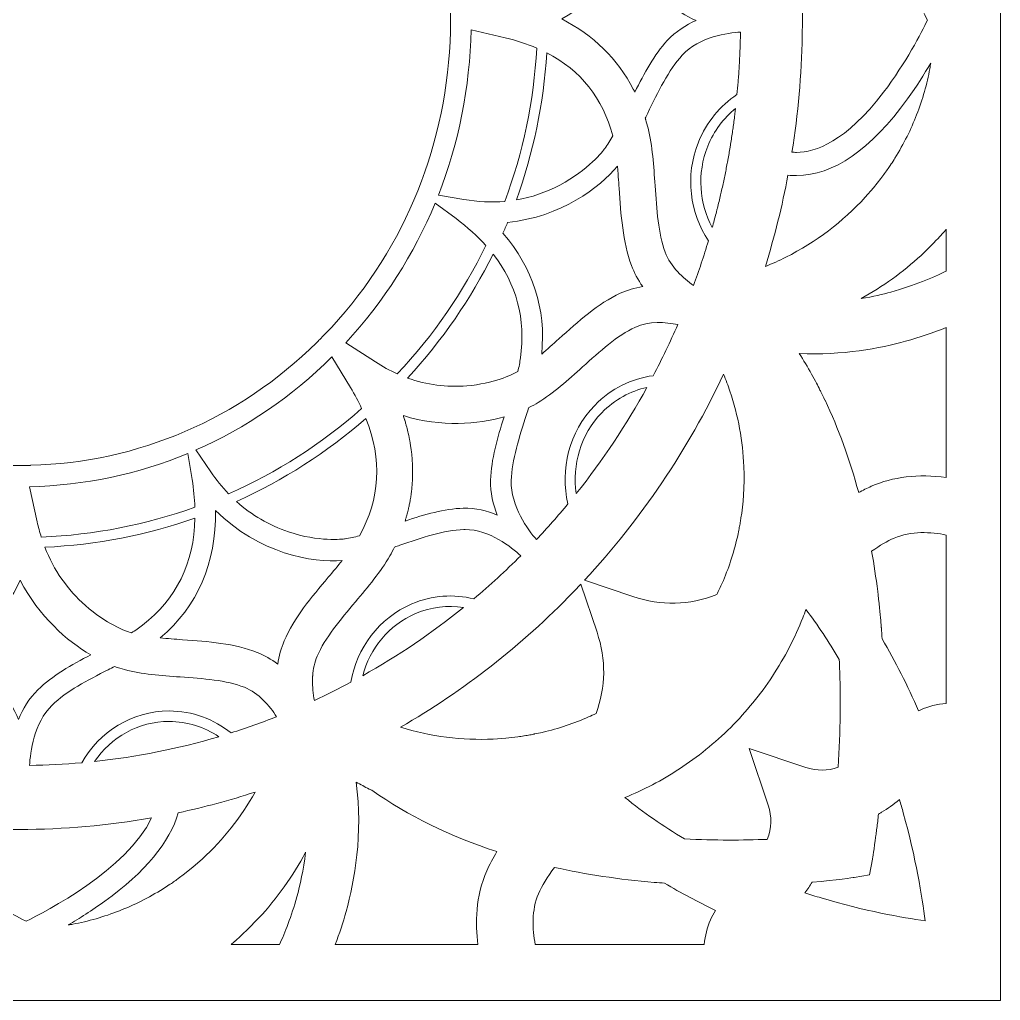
# Model space of a CAD drawing. Header units: millimetres. Extents: x -965 to 732, y -534 to 696.
# Drawn here: x 541.6 to 732, y 314.6 to 505 of the extents above; entities that cross this region are included whole.
import ezdxf

# ---------------------------------------------------------------- set-up
doc = ezdxf.new("R2010")
doc.units = ezdxf.units.MM
doc.header["$MEASUREMENT"] = 0
doc.layers.add('Layer 6', color=7, linetype='Continuous')

msp = doc.modelspace()

# ---------------------------------------------------------------- linework, layer by layer
at = {"layer": 'Layer 6', "lineweight": 0}
msp.add_lwpolyline([(351.09, 695.51), (351.09, 314.59), (732, 314.59), (732, 695.51), (351.09, 695.51)], dxfattribs=at)
for points, knots in [([(601.4, 444.52), (601.4, 444.52), (601.39, 444.53), (601.39, 444.53), (600.95, 444.06), (600.5, 443.6), (600.05, 443.14), (600.05, 443.14), (600.06, 443.13), (600.06, 443.13), (599.82, 442.89), (599.57, 442.65), (599.32, 442.4), (599.3, 442.39), (599.28, 442.37), (599.27, 442.35), (584.16, 427.45), (564.6, 419.05), (543.74, 418.5), (543.71, 418.5), (543.68, 418.49), (543.65, 418.49), (543.28, 418.48), (542.91, 418.47), (542.54, 418.47), (542.54, 418.47), (542.54, 418.48), (542.54, 418.48), (542.21, 418.48), (541.88, 418.47), (541.55, 418.47), (541.23, 418.47), (540.91, 418.48), (540.6, 418.48), (540.6, 418.48), (540.59, 418.47), (540.59, 418.47), (540.2, 418.47), (539.81, 418.48), (539.42, 418.49), (539.4, 418.49), (539.38, 418.5), (539.36, 418.5), (518.5, 419.04), (498.93, 427.45), (483.83, 442.35), (483.81, 442.37), (483.79, 442.39), (483.77, 442.4), (483.53, 442.64), (483.3, 442.87), (483.06, 443.11), (483.06, 443.11), (483.07, 443.12), (483.07, 443.12), (482.61, 443.58), (482.16, 444.04), (481.72, 444.51), (481.72, 444.51), (481.71, 444.5), (481.71, 444.5), (481.46, 444.76), (481.23, 445.02), (480.99, 445.28), (480.97, 445.3), (480.96, 445.32), (480.94, 445.34), (466.54, 460.96), (458.41, 481.2), (457.88, 502.78), (457.88, 502.81), (457.88, 502.84), (457.88, 502.87), (457.87, 503.27), (457.85, 503.68), (457.85, 504.08), (457.85, 504.08), (457.86, 504.08), (457.86, 504.08), (457.86, 504.4), (457.85, 504.73), (457.85, 505.05), (457.85, 505.37), (457.86, 505.69), (457.86, 506.01), (457.86, 506.01), (457.85, 506.01), (457.85, 506.01), (457.85, 506.42), (457.87, 506.82), (457.88, 507.23), (457.88, 507.26), (457.88, 507.29), (457.88, 507.32), (458.41, 528.9), (466.54, 549.14), (480.94, 564.76), (480.96, 564.78), (480.97, 564.79), (480.98, 564.81), (481.22, 565.07), (481.46, 565.33), (481.71, 565.59), (481.71, 565.59), (481.72, 565.58), (481.72, 565.58), (482.16, 566.05), (482.61, 566.52), (483.07, 566.98), (483.07, 566.98), (483.06, 566.99), (483.06, 566.99), (483.3, 567.23), (483.54, 567.46), (483.78, 567.7), (483.79, 567.71), (483.81, 567.73), (483.82, 567.74), (498.93, 582.65), (518.5, 591.05), (539.36, 591.6), (539.38, 591.6), (539.4, 591.6), (539.42, 591.6), (539.81, 591.61), (540.2, 591.63), (540.59, 591.63), (540.59, 591.63), (540.6, 591.62), (540.6, 591.62), (540.91, 591.62), (541.23, 591.63), (541.55, 591.63), (541.88, 591.63), (542.21, 591.62), (542.54, 591.62), (542.54, 591.62), (542.54, 591.63), (542.54, 591.63), (542.92, 591.62), (543.29, 591.61), (543.66, 591.6), (543.69, 591.6), (543.71, 591.6), (543.74, 591.6), (564.6, 591.05), (584.16, 582.64), (599.27, 567.74), (599.28, 567.73), (599.3, 567.71), (599.32, 567.69), (599.57, 567.45), (599.82, 567.21), (600.06, 566.96), (600.06, 566.96), (600.05, 566.95), (600.05, 566.95), (600.51, 566.49), (600.95, 566.03), (601.39, 565.57), (601.39, 565.57), (601.4, 565.57), (601.4, 565.57), (601.64, 565.32), (601.87, 565.07), (602.1, 564.82), (602.12, 564.8), (602.14, 564.78), (602.16, 564.75), (616.56, 549.13), (624.68, 528.89), (625.21, 507.32), (625.21, 507.29), (625.21, 507.25), (625.22, 507.22), (625.22, 506.81), (625.24, 506.41), (625.24, 506), (625.24, 506), (625.23, 506), (625.23, 506), (625.23, 505.68), (625.24, 505.37), (625.24, 505.05), (625.24, 504.73), (625.23, 504.41), (625.23, 504.09), (625.23, 504.09), (625.24, 504.09), (625.24, 504.09), (625.24, 503.68), (625.22, 503.28), (625.22, 502.87), (625.21, 502.84), (625.21, 502.81), (625.21, 502.77), (624.68, 481.2), (616.56, 460.96), (602.16, 445.34), (602.14, 445.32), (602.12, 445.3), (602.1, 445.28), (601.87, 445.03), (601.64, 444.77), (601.4, 444.52)], [0, 0, 0, 0, 1, 1, 1, 2, 2, 2, 3, 3, 3, 4, 4, 4, 5, 5, 5, 6, 6, 6, 7, 7, 7, 8, 8, 8, 9, 9, 9, 10, 10, 10, 11, 11, 11, 12, 12, 12, 13, 13, 13, 14, 14, 14, 15, 15, 15, 16, 16, 16, 17, 17, 17, 18, 18, 18, 19, 19, 19, 20, 20, 20, 21, 21, 21, 22, 22, 22, 23, 23, 23, 24, 24, 24, 25, 25, 25, 26, 26, 26, 27, 27, 27, 28, 28, 28, 29, 29, 29, 30, 30, 30, 31, 31, 31, 32, 32, 32, 33, 33, 33, 34, 34, 34, 35, 35, 35, 36, 36, 36, 37, 37, 37, 38, 38, 38, 39, 39, 39, 40, 40, 40, 41, 41, 41, 42, 42, 42, 43, 43, 43, 44, 44, 44, 45, 45, 45, 46, 46, 46, 47, 47, 47, 48, 48, 48, 49, 49, 49, 50, 50, 50, 51, 51, 51, 52, 52, 52, 53, 53, 53, 54, 54, 54, 55, 55, 55, 56, 56, 56, 57, 57, 57, 58, 58, 58, 59, 59, 59, 60, 60, 60, 61, 61, 61, 62, 62, 62, 63, 63, 63, 64, 64, 64, 65, 65, 65, 66, 66, 66, 67, 67, 67, 68, 68, 68, 68]), ([(691.56, 530.6), (691.85, 530.61), (692.14, 530.62), (692.42, 530.62), (704.74, 530.62), (715.72, 509.32), (717.85, 504.95), (716.71, 502.59), (713.64, 496.62), (709.33, 490.96), (701.97, 481.3), (696.07, 479.27), (692.42, 479.27), (692.13, 479.27), (691.83, 479.28), (691.54, 479.29), (692.72, 486.74), (693.39, 494.3), (693.53, 501.93), (693.53, 501.94), (693.53, 501.96), (693.53, 501.97), (693.55, 503), (693.56, 504.02), (693.56, 505.05), (693.56, 513.66), (692.89, 522.2), (691.56, 530.6)], [0, 0, 0, 0, 1, 1, 1, 2, 2, 2, 3, 3, 3, 4, 4, 4, 5, 5, 5, 6, 6, 6, 7, 7, 7, 8, 8, 8, 9, 9, 9, 9]), ([(661.04, 490.96), (660.98, 491.1), (660.9, 491.23), (660.84, 491.36), (660.8, 491.43), (660.76, 491.5), (660.73, 491.57), (657.68, 497.42), (652.99, 502.03), (646.83, 505.18), (653.67, 509.01), (658.16, 514.51), (660.81, 519.33), (662.68, 515.48), (664.68, 511.65), (667.34, 508.74), (668.97, 506.96), (670.94, 505.72), (672.92, 504.86), (670.94, 504), (668.97, 502.76), (667.33, 500.99), (664.79, 498.23), (662.84, 494.62), (661.04, 490.96)], [0, 0, 0, 0, 1, 1, 1, 2, 2, 2, 3, 3, 3, 4, 4, 4, 5, 5, 5, 6, 6, 6, 7, 7, 7, 8, 8, 8, 8]), ([(629.23, 503.09), (629.23, 503.09), (635.84, 501.52), (635.84, 501.52), (638.05, 500.99), (640.09, 500.32), (641.97, 499.51), (641.42, 489.21), (639.31, 479.2), (635.78, 469.75), (633.19, 469.52), (630.53, 469.64), (627.81, 470.12), (627.81, 470.12), (622.88, 470.98), (622.88, 470.98), (626.83, 481.08), (629, 491.92), (629.23, 503.09)], [0, 0, 0, 0, 1, 1, 1, 2, 2, 2, 3, 3, 3, 4, 4, 4, 5, 5, 5, 6, 6, 6, 6]), ([(673.37, 481.23), (670.74, 474.69), (671.7, 467.52), (675.3, 462.06), (674.43, 459.16), (673.47, 456.28), (672.41, 453.43), (670.43, 454.82), (667.98, 457.02), (666.91, 459.9), (665.58, 463.47), (665.26, 468.22), (664.96, 472.8), (664.7, 476.61), (664.44, 480.54), (663.59, 483.98), (663.45, 484.52), (663.3, 485.05), (663.14, 485.58), (663.13, 485.64), (663.11, 485.69), (663.1, 485.75), (663.08, 485.8), (663.07, 485.84), (663.05, 485.89), (663.21, 486.21), (663.37, 486.54), (663.53, 486.87), (665.52, 490.99), (667.58, 495.26), (670.22, 498.13), (673.57, 501.77), (679.12, 502.48), (681.54, 502.62), (681.54, 502.62), (681.54, 502.61), (681.54, 502.61), (681.52, 501.59), (681.5, 500.58), (681.46, 499.56), (681.46, 499.5), (681.46, 499.45), (681.45, 499.39), (681.42, 498.41), (681.37, 497.44), (681.32, 496.46), (681.31, 496.37), (681.31, 496.27), (681.3, 496.17), (681.25, 495.23), (681.18, 494.29), (681.11, 493.36), (681.1, 493.23), (681.09, 493.1), (681.08, 492.97), (681.01, 492.14), (680.94, 491.31), (680.86, 490.49), (677.62, 488.33), (674.95, 485.18), (673.37, 481.23)], [0, 0, 0, 0, 1, 1, 1, 2, 2, 2, 3, 3, 3, 4, 4, 4, 5, 5, 5, 6, 6, 6, 7, 7, 7, 8, 8, 8, 9, 9, 9, 10, 10, 10, 11, 11, 11, 12, 12, 12, 13, 13, 13, 14, 14, 14, 15, 15, 15, 16, 16, 16, 17, 17, 17, 18, 18, 18, 19, 19, 19, 20, 20, 20, 20]), ([(643.92, 498.59), (650.54, 495.18), (654.84, 489.77), (656.74, 482.45), (656.23, 481.58), (655.72, 480.76), (655.17, 480.02), (654.87, 479.6), (652.03, 475.84), (646.46, 472.91), (643.76, 471.49), (640.94, 470.54), (638.02, 470.04), (641.31, 479.14), (643.31, 488.73), (643.92, 498.59)], [0, 0, 0, 0, 1, 1, 1, 2, 2, 2, 3, 3, 3, 4, 4, 4, 5, 5, 5, 5]), ([(692.42, 474.77), (699.57, 474.77), (706.83, 479.78), (713.98, 489.67), (715.72, 492.07), (717.23, 494.45), (718.48, 496.58), (718.42, 496.23), (718.36, 495.87), (718.3, 495.52), (717.77, 492.6), (716.91, 489.58), (715.74, 486.54), (714.67, 483.76), (713.25, 480.94), (711.54, 478.15), (711.29, 477.75), (711.03, 477.37), (710.76, 476.96), (710.76, 476.96), (710.73, 476.91), (710.73, 476.91), (710.55, 476.65), (710.38, 476.39), (710.21, 476.12), (709.99, 475.82), (709.77, 475.51), (709.53, 475.19), (709.29, 474.86), (709.05, 474.54), (708.81, 474.2), (708.81, 474.2), (707.35, 472.35), (707.35, 472.35), (707.35, 472.35), (705.77, 470.55), (705.77, 470.55), (701.41, 465.78), (696.22, 461.86), (690.33, 458.9), (689.05, 458.26), (687.73, 457.66), (686.37, 457.11), (688.17, 462.92), (689.63, 468.84), (690.76, 474.83), (691.31, 474.79), (691.87, 474.77), (692.42, 474.77)], [0, 0, 0, 0, 1, 1, 1, 2, 2, 2, 3, 3, 3, 4, 4, 4, 5, 5, 5, 6, 6, 6, 7, 7, 7, 8, 8, 8, 9, 9, 9, 10, 10, 10, 11, 11, 11, 12, 12, 12, 13, 13, 13, 14, 14, 14, 15, 15, 15, 16, 16, 16, 16]), ([(680.58, 487.8), (680.55, 487.57), (680.53, 487.35), (680.5, 487.12), (680.48, 486.94), (680.46, 486.76), (680.44, 486.59), (680.33, 485.72), (680.22, 484.86), (680.1, 484), (680.07, 483.81), (680.04, 483.61), (680.01, 483.42), (679.89, 482.57), (679.76, 481.73), (679.63, 480.88), (679.59, 480.68), (679.56, 480.47), (679.52, 480.27), (679.39, 479.44), (679.24, 478.6), (679.09, 477.77), (679.05, 477.56), (679.01, 477.36), (678.97, 477.15), (678.81, 476.32), (678.65, 475.49), (678.48, 474.66), (678.44, 474.46), (678.4, 474.26), (678.36, 474.07), (678.18, 473.23), (678, 472.39), (677.81, 471.55), (677.77, 471.38), (677.73, 471.21), (677.69, 471.04), (677.49, 470.17), (677.28, 469.31), (677.06, 468.46), (677.03, 468.33), (677, 468.21), (676.97, 468.09), (676.74, 467.18), (676.5, 466.27), (676.25, 465.37), (676.24, 465.34), (676.24, 465.31), (676.23, 465.29), (676.17, 465.08), (676.11, 464.87), (676.05, 464.66), (673.55, 469.35), (673.05, 475.13), (675.19, 480.46), (676.38, 483.45), (678.27, 485.93), (680.58, 487.8)], [0, 0, 0, 0, 1, 1, 1, 2, 2, 2, 3, 3, 3, 4, 4, 4, 5, 5, 5, 6, 6, 6, 7, 7, 7, 8, 8, 8, 9, 9, 9, 10, 10, 10, 11, 11, 11, 12, 12, 12, 13, 13, 13, 14, 14, 14, 15, 15, 15, 16, 16, 16, 17, 17, 17, 18, 18, 18, 19, 19, 19, 19]), ([(635.42, 463.55), (635.73, 464.26), (636.03, 464.96), (636.33, 465.67), (646.7, 466.7), (654.22, 472.47), (657.65, 476.61), (657.68, 476.27), (657.71, 475.92), (657.74, 475.57), (657.74, 475.57), (657.74, 475.56), (657.74, 475.55), (657.77, 475.2), (657.8, 474.85), (657.82, 474.5), (657.82, 474.49), (657.82, 474.49), (657.82, 474.49), (657.88, 473.77), (657.93, 473.04), (657.97, 472.3), (658.32, 467.18), (658.67, 461.89), (660.38, 457.3), (660.9, 455.88), (661.63, 454.51), (662.56, 453.21), (661.01, 452.95), (659.56, 452.52), (658.21, 451.9), (653.87, 449.9), (650, 446.42), (646.26, 443.05), (645.13, 442.03), (644.02, 441.04), (642.94, 440.11), (643.81, 448.87), (641.24, 456.83), (635.42, 463.55)], [0, 0, 0, 0, 1, 1, 1, 2, 2, 2, 3, 3, 3, 4, 4, 4, 5, 5, 5, 6, 6, 6, 7, 7, 7, 8, 8, 8, 9, 9, 9, 10, 10, 10, 11, 11, 11, 12, 12, 12, 13, 13, 13, 13]), ([(610.64, 438.58), (610.64, 438.58), (604.9, 442.3), (604.9, 442.3), (612.31, 450.31), (618.15, 459.48), (622.24, 469.4), (622.24, 469.4), (626.31, 466.4), (626.31, 466.4), (628.53, 464.76), (630.46, 463.02), (632.11, 461.19), (627.72, 452.15), (621.96, 443.76), (614.91, 436.25), (613.46, 436.9), (612.04, 437.68), (610.64, 438.58)], [0, 0, 0, 0, 1, 1, 1, 2, 2, 2, 3, 3, 3, 4, 4, 4, 5, 5, 5, 6, 6, 6, 6]), ([(721.51, 456.22), (718.97, 454.98), (715.26, 453.4), (710.76, 452.15), (709.23, 451.73), (707.26, 451.26), (704.99, 450.88), (709.16, 453.19), (713.08, 456.02), (716.61, 459.27), (716.61, 459.27), (718.79, 461.39), (718.79, 461.39), (718.85, 461.45), (718.91, 461.5), (718.96, 461.55), (718.96, 461.55), (719.61, 462.26), (719.61, 462.26), (720.08, 462.75), (720.54, 463.24), (721.02, 463.77), (721.02, 463.77), (721.1, 463.86), (721.1, 463.86), (721.23, 464.02), (721.37, 464.18), (721.51, 464.34), (721.51, 464.34), (721.51, 456.22), (721.51, 456.22)], [0, 0, 0, 0, 1, 1, 1, 2, 2, 2, 3, 3, 3, 4, 4, 4, 5, 5, 5, 6, 6, 6, 7, 7, 7, 8, 8, 8, 9, 9, 9, 10, 10, 10, 10]), ([(628.41, 433.93), (624.46, 433.6), (620.61, 434.12), (616.9, 435.45), (623.63, 442.74), (629.21, 450.83), (633.51, 459.51), (638.08, 453.65), (639.87, 446.9), (638.82, 439.34), (638.71, 438.49), (638.53, 437.61), (638.31, 436.71), (637.16, 436.07), (633.6, 434.35), (628.41, 433.93)], [0, 0, 0, 0, 1, 1, 1, 2, 2, 2, 3, 3, 3, 4, 4, 4, 5, 5, 5, 5]), ([(648.03, 411), (646.07, 408.63), (644.04, 406.32), (641.92, 404.07), (640.31, 405.95), (636.89, 410.52), (637.02, 415.53), (637.12, 419.5), (638.6, 424.02), (640.02, 428.39), (640.16, 428.83), (640.31, 429.27), (640.45, 429.72), (641.12, 430.04), (641.73, 430.37), (642.25, 430.69), (645.2, 432.49), (648.07, 435.08), (650.86, 437.59), (654.21, 440.61), (657.67, 443.73), (661.05, 445.29), (663.78, 446.54), (667.01, 446.3), (669.36, 445.84), (667.9, 442.45), (666.3, 439.14), (664.6, 435.9), (660.44, 435.35), (656.42, 433.43), (653.23, 430.14), (648.21, 424.96), (646.48, 417.65), (648.03, 411)], [0, 0, 0, 0, 1, 1, 1, 2, 2, 2, 3, 3, 3, 4, 4, 4, 5, 5, 5, 6, 6, 6, 7, 7, 7, 8, 8, 8, 9, 9, 9, 10, 10, 10, 11, 11, 11, 11]), ([(721.51, 416.11), (716.04, 416.86), (711.12, 416.27), (706.94, 414.42), (706.12, 414.06), (705.31, 413.65), (704.49, 413.2), (702.75, 419.66), (700.56, 425.65), (697.96, 431.13), (697.95, 431.14), (697.94, 431.16), (697.93, 431.17), (697.68, 431.7), (697.42, 432.23), (697.16, 432.76), (697.1, 432.88), (697.04, 433), (696.97, 433.12), (696.75, 433.56), (696.54, 433.99), (696.31, 434.42), (696, 435.01), (695.68, 435.59), (695.36, 436.17), (695.36, 436.18), (695.35, 436.18), (695.35, 436.19), (694.58, 437.58), (693.77, 438.92), (692.94, 440.23), (701.34, 439.8), (708.71, 441.23), (713.61, 442.59), (716.3, 443.34), (718.95, 444.24), (721.51, 445.28), (721.51, 445.28), (721.51, 416.11), (721.51, 416.11)], [0, 0, 0, 0, 1, 1, 1, 2, 2, 2, 3, 3, 3, 4, 4, 4, 5, 5, 5, 6, 6, 6, 7, 7, 7, 8, 8, 8, 9, 9, 9, 10, 10, 10, 11, 11, 11, 12, 12, 12, 13, 13, 13, 13]), ([(602.22, 439.54), (602.22, 439.54), (605.82, 433.59), (605.82, 433.59), (606.64, 432.23), (607.36, 430.88), (607.98, 429.54), (600.18, 422.65), (591.48, 417.09), (582.15, 412.97), (580.9, 414.26), (579.74, 415.69), (578.67, 417.25), (578.67, 417.25), (575.77, 421.47), (575.77, 421.47), (585.47, 425.71), (594.42, 431.79), (602.22, 439.54)], [0, 0, 0, 0, 1, 1, 1, 2, 2, 2, 3, 3, 3, 4, 4, 4, 5, 5, 5, 6, 6, 6, 6]), ([(678.26, 436.19), (678.71, 435.09), (679.12, 433.98), (679.49, 432.88), (681.09, 428.09), (681.99, 423.19), (682.2, 418.28), (682.25, 416.86), (682.26, 415.43), (682.2, 414.01), (682.2, 414.01), (682.04, 411.54), (682.04, 411.54), (682.04, 411.54), (681.77, 409.21), (681.77, 409.21), (681.7, 408.81), (681.64, 408.41), (681.58, 408.01), (681.58, 408.01), (681.57, 407.94), (681.57, 407.94), (681.52, 407.59), (681.47, 407.23), (681.41, 406.88), (681.34, 406.57), (681.28, 406.26), (681.21, 405.9), (681.12, 405.44), (681.03, 404.98), (680.93, 404.55), (680.18, 401.35), (679.19, 398.35), (677.99, 395.62), (677.65, 394.87), (677.31, 394.14), (676.95, 393.42), (671.54, 391.3), (666.2, 391.17), (660.63, 393.02), (660.63, 393.02), (651.23, 396.16), (651.23, 396.16), (662.25, 408.03), (671.33, 421.48), (678.26, 436.19)], [0, 0, 0, 0, 1, 1, 1, 2, 2, 2, 3, 3, 3, 4, 4, 4, 5, 5, 5, 6, 6, 6, 7, 7, 7, 8, 8, 8, 9, 9, 9, 10, 10, 10, 11, 11, 11, 12, 12, 12, 13, 13, 13, 14, 14, 14, 15, 15, 15, 15]), ([(654.62, 428.71), (657.11, 431.28), (660.17, 432.92), (663.38, 433.63), (659.4, 426.36), (654.81, 419.47), (649.66, 413), (648.83, 418.56), (650.48, 424.44), (654.62, 428.71)], [0, 0, 0, 0, 1, 1, 1, 2, 2, 2, 3, 3, 3, 3]), ([(593.76, 405.58), (590, 406.85), (586.63, 408.82), (583.69, 411.47), (592.73, 415.55), (601.19, 420.96), (608.82, 427.61), (611.98, 419.61), (611.56, 411.97), (607.55, 404.81), (606.6, 404.56), (605.67, 404.36), (604.78, 404.23), (604.28, 404.16), (599.71, 403.57), (593.76, 405.58)], [0, 0, 0, 0, 1, 1, 1, 2, 2, 2, 3, 3, 3, 4, 4, 4, 5, 5, 5, 5]), ([(634.31, 408.81), (632.33, 409.65), (630.09, 410.23), (627.71, 410.17), (624.03, 410.07), (620.2, 408.95), (616.42, 407.68), (616.46, 407.79), (616.49, 407.9), (616.52, 408.01), (616.58, 408.21), (616.64, 408.41), (616.69, 408.61), (616.73, 408.75), (616.78, 408.9), (616.82, 409.05), (616.9, 409.38), (616.99, 409.71), (617.06, 410.04), (617.09, 410.16), (617.11, 410.27), (617.14, 410.39), (617.2, 410.66), (617.26, 410.93), (617.31, 411.21), (617.33, 411.31), (617.35, 411.41), (617.37, 411.51), (617.43, 411.87), (617.49, 412.24), (617.55, 412.6), (617.56, 412.67), (617.57, 412.75), (617.58, 412.82), (617.62, 413.14), (617.66, 413.46), (617.7, 413.77), (617.71, 413.86), (617.71, 413.94), (617.72, 414.03), (617.76, 414.4), (617.79, 414.78), (617.82, 415.16), (617.82, 415.21), (617.82, 415.27), (617.83, 415.32), (617.85, 415.65), (617.86, 415.99), (617.87, 416.33), (617.87, 416.41), (617.88, 416.5), (617.88, 416.59), (617.89, 416.96), (617.89, 417.34), (617.88, 417.72), (617.88, 417.78), (617.88, 417.83), (617.88, 417.88), (617.87, 418.21), (617.86, 418.54), (617.84, 418.87), (617.84, 418.98), (617.83, 419.08), (617.82, 419.19), (617.8, 419.56), (617.78, 419.92), (617.74, 420.29), (617.73, 420.37), (617.72, 420.45), (617.72, 420.53), (617.69, 420.82), (617.65, 421.12), (617.62, 421.41), (617.6, 421.55), (617.58, 421.7), (617.56, 421.84), (617.52, 422.11), (617.48, 422.38), (617.43, 422.64), (617.4, 422.86), (617.36, 423.08), (617.32, 423.29), (617.28, 423.51), (617.24, 423.73), (617.2, 423.95), (617.16, 424.14), (617.11, 424.34), (617.07, 424.53), (617.04, 424.69), (617, 424.85), (616.96, 425.01), (616.87, 425.41), (616.76, 425.82), (616.65, 426.22), (616.63, 426.31), (616.61, 426.4), (616.58, 426.48), (616.51, 426.75), (616.43, 427.01), (616.35, 427.27), (616.34, 427.32), (616.32, 427.37), (616.31, 427.42), (616.23, 427.66), (616.16, 427.9), (616.08, 428.14), (623.55, 425.85), (630.48, 426.46), (635.65, 427.92), (634.34, 423.83), (633.13, 419.65), (633.02, 415.64), (632.96, 413.19), (633.5, 410.87), (634.31, 408.81)], [0, 0, 0, 0, 1, 1, 1, 2, 2, 2, 3, 3, 3, 4, 4, 4, 5, 5, 5, 6, 6, 6, 7, 7, 7, 8, 8, 8, 9, 9, 9, 10, 10, 10, 11, 11, 11, 12, 12, 12, 13, 13, 13, 14, 14, 14, 15, 15, 15, 16, 16, 16, 17, 17, 17, 18, 18, 18, 19, 19, 19, 20, 20, 20, 21, 21, 21, 22, 22, 22, 23, 23, 23, 24, 24, 24, 25, 25, 25, 26, 26, 26, 27, 27, 27, 28, 28, 28, 29, 29, 29, 30, 30, 30, 31, 31, 31, 32, 32, 32, 33, 33, 33, 34, 34, 34, 35, 35, 35, 36, 36, 36, 37, 37, 37, 38, 38, 38, 38]), ([(545.78, 404.56), (545.48, 405.52), (545.2, 406.51), (544.98, 407.53), (544.98, 407.53), (543.46, 414.34), (543.46, 414.34), (554.17, 414.58), (564.56, 416.79), (574.24, 420.81), (574.24, 420.81), (575.07, 415.71), (575.07, 415.71), (575.36, 413.86), (575.54, 412.08), (575.6, 410.36), (566.12, 406.95), (556.09, 404.99), (545.78, 404.56)], [0, 0, 0, 0, 1, 1, 1, 2, 2, 2, 3, 3, 3, 4, 4, 4, 5, 5, 5, 6, 6, 6, 6]), ([(587.72, 382.14), (583.29, 383.91), (578.17, 384.27), (573.22, 384.63), (571.72, 384.73), (570.27, 384.84), (568.88, 384.98), (576.12, 391.08), (579.77, 399.54), (579.61, 409.74), (579.62, 409.74), (579.62, 409.75), (579.63, 409.75), (588.08, 401.26), (598.49, 399.56), (604.2, 400.01), (603.35, 398.94), (602.44, 397.86), (601.5, 396.75), (598.24, 392.88), (594.87, 388.88), (592.94, 384.38), (592.35, 382.99), (591.92, 381.49), (591.68, 379.89), (590.42, 380.84), (589.09, 381.6), (587.72, 382.14)], [0, 0, 0, 0, 1, 1, 1, 2, 2, 2, 3, 3, 3, 4, 4, 4, 5, 5, 5, 6, 6, 6, 7, 7, 7, 8, 8, 8, 9, 9, 9, 9]), ([(575.62, 408.24), (575.43, 399.52), (572.01, 392.54), (565.42, 387.43), (564.76, 386.92), (564.04, 386.43), (563.28, 385.95), (562.04, 386.34), (558.34, 387.72), (554.36, 391.24), (550.85, 394.34), (548.21, 398.14), (546.47, 402.59), (556.53, 403.06), (566.33, 404.98), (575.62, 408.24)], [0, 0, 0, 0, 1, 1, 1, 2, 2, 2, 3, 3, 3, 4, 4, 4, 5, 5, 5, 5]), ([(598.53, 374.81), (598.53, 374.84), (598.52, 374.87), (598.52, 374.91), (598.51, 375.05), (598.5, 375.19), (598.49, 375.33), (598.48, 375.45), (598.47, 375.57), (598.47, 375.68), (598.47, 375.75), (598.46, 375.81), (598.46, 375.87), (598.45, 376.05), (598.45, 376.23), (598.45, 376.4), (598.45, 376.41), (598.44, 376.42), (598.44, 376.42), (598.44, 376.76), (598.45, 377.09), (598.47, 377.43), (598.47, 377.47), (598.47, 377.51), (598.47, 377.56), (598.47, 377.58), (598.48, 377.6), (598.48, 377.62), (598.56, 378.92), (598.82, 380.23), (599.34, 381.44), (600.84, 384.94), (603.86, 388.52), (606.78, 392), (609.2, 394.87), (611.71, 397.85), (613.45, 400.89), (613.77, 401.46), (614.08, 402.04), (614.37, 402.62), (614.71, 402.73), (615.04, 402.85), (615.37, 402.96), (619.6, 404.42), (623.97, 405.93), (627.81, 406.03), (627.89, 406.03), (627.97, 406.03), (628.05, 406.03), (632.81, 406.03), (637.1, 402.57), (638.87, 400.92), (635.94, 397.99), (632.91, 395.21), (629.77, 392.56), (625.88, 393.52), (621.68, 393.28), (617.72, 391.58), (611.3, 388.84), (607.04, 382.96), (605.89, 376.38), (603.57, 375.13), (601.21, 373.95), (598.81, 372.83), (598.69, 373.44), (598.6, 374.11), (598.53, 374.81)], [0, 0, 0, 0, 1, 1, 1, 2, 2, 2, 3, 3, 3, 4, 4, 4, 5, 5, 5, 6, 6, 6, 7, 7, 7, 8, 8, 8, 9, 9, 9, 10, 10, 10, 11, 11, 11, 12, 12, 12, 13, 13, 13, 14, 14, 14, 15, 15, 15, 16, 16, 16, 17, 17, 17, 18, 18, 18, 19, 19, 19, 20, 20, 20, 21, 21, 21, 22, 22, 22, 22]), ([(721.51, 372.25), (719.72, 372.1), (718.05, 371.68), (716.53, 371.01), (716.39, 370.95), (716.25, 370.88), (716.11, 370.81), (714, 375.71), (711.64, 380.38), (709.05, 384.8), (709, 385.52), (708.95, 386.23), (708.89, 386.94), (708.89, 386.97), (708.89, 387.01), (708.88, 387.04), (708.83, 387.65), (708.78, 388.25), (708.73, 388.85), (708.71, 389.01), (708.7, 389.16), (708.69, 389.31), (708.64, 389.76), (708.6, 390.21), (708.55, 390.67), (708.52, 390.97), (708.49, 391.27), (708.46, 391.58), (708.43, 391.84), (708.4, 392.11), (708.37, 392.38), (708.31, 392.87), (708.26, 393.36), (708.2, 393.85), (708.19, 393.9), (708.18, 393.95), (708.18, 394.01), (707.85, 396.67), (707.46, 399.28), (707.01, 401.82), (708.61, 402.93), (710.06, 403.77), (711.4, 404.37), (714.65, 405.81), (718.51, 405.55), (721.51, 404.96), (721.51, 404.96), (721.51, 372.25), (721.51, 372.25)], [0, 0, 0, 0, 1, 1, 1, 2, 2, 2, 3, 3, 3, 4, 4, 4, 5, 5, 5, 6, 6, 6, 7, 7, 7, 8, 8, 8, 9, 9, 9, 10, 10, 10, 11, 11, 11, 12, 12, 12, 13, 13, 13, 14, 14, 14, 15, 15, 15, 16, 16, 16, 16]), ([(537.62, 374.92), (534.95, 377.56), (531.46, 379.57), (527.92, 381.43), (533.87, 384.57), (538.54, 389.55), (541.69, 396.16), (545.41, 389.07), (550.73, 384.43), (555.39, 381.68), (551.65, 379.75), (547.93, 377.67), (545.12, 374.91), (543.39, 373.22), (542.19, 371.19), (541.36, 369.14), (540.53, 371.19), (539.34, 373.23), (537.62, 374.92)], [0, 0, 0, 0, 1, 1, 1, 2, 2, 2, 3, 3, 3, 4, 4, 4, 5, 5, 5, 6, 6, 6, 6]), ([(639.56, 365.96), (639.56, 365.96), (639.5, 365.95), (639.5, 365.95), (639.1, 365.89), (638.71, 365.83), (638.31, 365.76), (638.31, 365.76), (635.95, 365.49), (635.95, 365.49), (635.95, 365.49), (633.55, 365.33), (633.55, 365.33), (627.48, 365.05), (621.42, 365.82), (615.52, 367.63), (627.78, 374.7), (639.04, 383.5), (649.04, 393.85), (649.55, 394.38), (650.05, 394.91), (650.55, 395.44), (650.55, 395.44), (653.68, 386.07), (653.68, 386.07), (655.47, 380.68), (655.41, 375.52), (653.49, 370.3), (653, 370.07), (652.52, 369.84), (652.02, 369.62), (649.28, 368.4), (646.26, 367.4), (643.05, 366.63), (642.58, 366.52), (642.1, 366.43), (641.57, 366.32), (641.57, 366.32), (641.47, 366.3), (641.47, 366.3), (641.2, 366.25), (640.93, 366.19), (640.67, 366.14), (640.3, 366.08), (639.94, 366.02), (639.56, 365.96)], [0, 0, 0, 0, 1, 1, 1, 2, 2, 2, 3, 3, 3, 4, 4, 4, 5, 5, 5, 6, 6, 6, 7, 7, 7, 8, 8, 8, 9, 9, 9, 10, 10, 10, 11, 11, 11, 12, 12, 12, 13, 13, 13, 14, 14, 14, 15, 15, 15, 15]), ([(627.75, 390.9), (621.6, 385.91), (615.06, 381.48), (608.18, 377.63), (609.57, 382.89), (613.22, 387.46), (618.47, 389.71), (621.51, 391.01), (624.71, 391.36), (627.75, 390.9)], [0, 0, 0, 0, 1, 1, 1, 2, 2, 2, 3, 3, 3, 3]), ([(686.73, 345.86), (682.07, 345.68), (676.6, 345.65), (670.67, 345.96), (666.52, 348.42), (662.64, 351.11), (659.11, 353.99), (662.69, 355.44), (666.26, 357.31), (669.72, 359.55), (673.21, 361.85), (676.55, 364.55), (679.65, 367.61), (682.69, 370.67), (685.41, 374), (687.73, 377.52), (690.14, 381.21), (692.12, 385.03), (693.63, 388.88), (693.84, 389.41), (694.04, 389.96), (694.24, 390.5), (696.52, 387.5), (698.69, 384.25), (700.71, 380.8), (700.71, 380.79), (700.71, 380.79), (700.71, 380.78), (700.75, 379.99), (700.78, 379.21), (700.81, 378.42), (700.81, 378.31), (700.81, 378.21), (700.82, 378.11), (700.84, 377.33), (700.86, 376.55), (700.88, 375.76), (700.88, 375.66), (700.88, 375.55), (700.88, 375.45), (700.9, 374.65), (700.9, 373.85), (700.91, 373.05), (700.91, 372.97), (700.91, 372.88), (700.91, 372.8), (700.91, 371.96), (700.91, 371.12), (700.9, 370.28), (700.9, 370.24), (700.9, 370.21), (700.9, 370.17), (700.86, 366.77), (700.73, 363.32), (700.51, 359.86), (698.43, 359.12), (696.4, 359.11), (694.22, 359.84), (694.22, 359.84), (683.23, 363.5), (683.23, 363.5), (683.23, 363.5), (686.89, 352.51), (686.89, 352.51), (687.67, 350.18), (687.63, 348.09), (686.73, 345.86)], [0, 0, 0, 0, 1, 1, 1, 2, 2, 2, 3, 3, 3, 4, 4, 4, 5, 5, 5, 6, 6, 6, 7, 7, 7, 8, 8, 8, 9, 9, 9, 10, 10, 10, 11, 11, 11, 12, 12, 12, 13, 13, 13, 14, 14, 14, 15, 15, 15, 16, 16, 16, 17, 17, 17, 18, 18, 18, 19, 19, 19, 20, 20, 20, 21, 21, 21, 22, 22, 22, 22]), ([(570.59, 370.79), (563.37, 370.79), (557.05, 366.75), (553.63, 360.74), (550.27, 360.45), (546.9, 360.27), (543.5, 360.22), (543.64, 362.73), (544.35, 368.46), (547.87, 371.91), (550.65, 374.64), (554.78, 376.76), (558.78, 378.81), (559.19, 379.02), (559.6, 379.23), (560.02, 379.44), (560.71, 379.18), (561.35, 378.98), (561.93, 378.82), (565.25, 377.94), (569.06, 377.67), (572.74, 377.4), (577.17, 377.09), (581.75, 376.76), (585.21, 375.39), (588, 374.28), (590.13, 371.74), (591.48, 369.68), (588.55, 368.52), (585.6, 367.48), (582.62, 366.53), (579.3, 369.2), (575.12, 370.79), (570.59, 370.79)], [0, 0, 0, 0, 1, 1, 1, 2, 2, 2, 3, 3, 3, 4, 4, 4, 5, 5, 5, 6, 6, 6, 7, 7, 7, 8, 8, 8, 9, 9, 9, 10, 10, 10, 11, 11, 11, 11]), ([(580.24, 365.8), (572.36, 363.46), (564.3, 361.85), (556.11, 360.98), (559.32, 365.68), (564.61, 368.76), (570.59, 368.76), (574.15, 368.76), (577.46, 367.67), (580.24, 365.8)], [0, 0, 0, 0, 1, 1, 1, 2, 2, 2, 3, 3, 3, 3]), ([(632.28, 339.76), (630.07, 334.79), (630.05, 329.49), (630.56, 325.45), (630.56, 325.45), (602.86, 325.45), (602.86, 325.45), (603.66, 327.56), (604.37, 329.7), (604.97, 331.84), (606.64, 337.85), (608.23, 346.89), (606.92, 356.96), (607.76, 356.51), (608.6, 356.06), (609.47, 355.63), (609.6, 355.57), (609.73, 355.5), (609.87, 355.44), (609.87, 355.44), (609.97, 355.39), (609.97, 355.39), (617.02, 350.43), (625.13, 346.45), (634.23, 343.47), (633.47, 342.2), (632.82, 340.98), (632.28, 339.76), (632.28, 339.76), (632.28, 339.76), (632.28, 339.76)], [0, 0, 0, 0, 1, 1, 1, 2, 2, 2, 3, 3, 3, 4, 4, 4, 5, 5, 5, 6, 6, 6, 7, 7, 7, 8, 8, 8, 9, 9, 9, 10, 10, 10, 10]), ([(577.06, 342.09), (577.06, 342.09), (575.2, 340.45), (575.2, 340.45), (575.2, 340.45), (573.34, 338.98), (573.34, 338.98), (573.02, 338.74), (572.69, 338.5), (572.34, 338.25), (572.34, 338.25), (572.31, 338.22), (572.31, 338.22), (572.02, 338.01), (571.72, 337.79), (571.43, 337.58), (571.16, 337.4), (570.9, 337.23), (570.63, 337.05), (570.63, 337.05), (570.57, 337), (570.57, 337), (570.18, 336.75), (569.8, 336.49), (569.43, 336.26), (566.62, 334.52), (563.77, 333.08), (560.98, 332), (557.93, 330.81), (554.88, 329.94), (551.91, 329.39), (551.6, 329.34), (551.3, 329.28), (551, 329.23), (553.17, 330.5), (555.63, 332.04), (558.11, 333.84), (565.96, 339.53), (570.75, 345.3), (572.37, 351.03), (577.4, 352.1), (582.38, 353.43), (587.28, 355.03), (584.54, 350.15), (581.11, 345.8), (577.06, 342.09)], [0, 0, 0, 0, 1, 1, 1, 2, 2, 2, 3, 3, 3, 4, 4, 4, 5, 5, 5, 6, 6, 6, 7, 7, 7, 8, 8, 8, 9, 9, 9, 10, 10, 10, 11, 11, 11, 12, 12, 12, 13, 13, 13, 14, 14, 14, 15, 15, 15, 15]), ([(697.19, 334.48), (696.13, 334.8), (695.09, 335.13), (694.05, 335.47), (694.58, 336.19), (695.04, 336.86), (695.45, 337.53), (700.39, 337.95), (703.41, 338.42), (703.62, 338.46), (703.62, 338.46), (706.61, 338.94), (706.61, 338.94), (706.61, 338.94), (707.16, 342.02), (707.16, 342.02), (707.19, 342.2), (707.48, 343.85), (707.85, 346.65), (707.86, 346.75), (707.88, 346.85), (707.89, 346.95), (707.91, 347.09), (707.92, 347.23), (707.94, 347.38), (707.97, 347.58), (707.99, 347.79), (708.02, 348.01), (708.02, 348.02), (708.02, 348.03), (708.02, 348.04), (708.13, 348.88), (708.23, 349.79), (708.34, 350.77), (708.58, 350.9), (708.78, 351.02), (708.93, 351.11), (710.13, 351.82), (711.24, 352.63), (712.4, 353.57), (712.65, 352.71), (712.91, 351.85), (713.15, 350.98), (715.6, 342.21), (716.82, 334.66), (717.4, 330.06), (712.96, 330.67), (705.66, 331.94), (697.19, 334.48)], [0, 0, 0, 0, 1, 1, 1, 2, 2, 2, 3, 3, 3, 4, 4, 4, 5, 5, 5, 6, 6, 6, 7, 7, 7, 8, 8, 8, 9, 9, 9, 10, 10, 10, 11, 11, 11, 12, 12, 12, 13, 13, 13, 14, 14, 14, 15, 15, 15, 16, 16, 16, 16]), ([(518.7, 349.55), (526.22, 348.38), (533.85, 347.79), (541.55, 347.79), (550.2, 347.79), (558.77, 348.54), (567.19, 350.02), (562.48, 339.99), (546.48, 331.75), (542.83, 329.97), (539.25, 331.72), (523.68, 339.74), (518.7, 349.55)], [0, 0, 0, 0, 1, 1, 1, 2, 2, 2, 3, 3, 3, 4, 4, 4, 4]), ([(595.4, 334.69), (594.36, 330.9), (593.07, 327.7), (592.05, 325.45), (592.05, 325.45), (582.63, 325.45), (582.63, 325.45), (582.89, 325.66), (583.13, 325.87), (583.36, 326.06), (583.41, 326.1), (583.45, 326.13), (583.49, 326.17), (583.99, 326.62), (584.49, 327.09), (584.99, 327.56), (584.99, 327.56), (585.71, 328.22), (585.71, 328.22), (585.75, 328.27), (585.79, 328.31), (585.84, 328.35), (585.84, 328.35), (587.9, 330.46), (587.9, 330.46), (587.9, 330.46), (587.98, 330.54), (587.98, 330.54), (591.56, 334.4), (594.64, 338.74), (597.09, 343.36), (596.69, 339.89), (596.02, 336.9), (595.4, 334.69)], [0, 0, 0, 0, 1, 1, 1, 2, 2, 2, 3, 3, 3, 4, 4, 4, 5, 5, 5, 6, 6, 6, 7, 7, 7, 8, 8, 8, 9, 9, 9, 10, 10, 10, 11, 11, 11, 11]), ([(675.72, 330.2), (675.08, 328.75), (674.67, 327.16), (674.51, 325.45), (674.51, 325.45), (641.69, 325.45), (641.69, 325.45), (641.14, 328.39), (640.93, 332.13), (642.33, 335.3), (643.02, 336.84), (644.03, 338.52), (645.4, 340.42), (651.5, 339.06), (657.98, 338.08), (664.81, 337.5), (665.48, 337.45), (666.14, 337.4), (666.8, 337.35), (669.97, 335.46), (673.27, 333.7), (676.68, 332.07), (676.31, 331.44), (675.99, 330.81), (675.72, 330.2)], [0, 0, 0, 0, 1, 1, 1, 2, 2, 2, 3, 3, 3, 4, 4, 4, 5, 5, 5, 6, 6, 6, 7, 7, 7, 8, 8, 8, 8])]:
    msp.add_open_spline(points, degree=3, knots=knots, dxfattribs=at)

doc.saveas('drawing.dxf')
